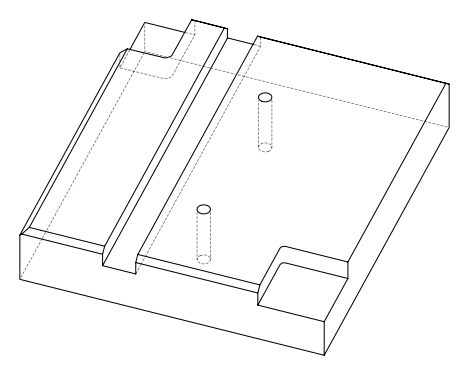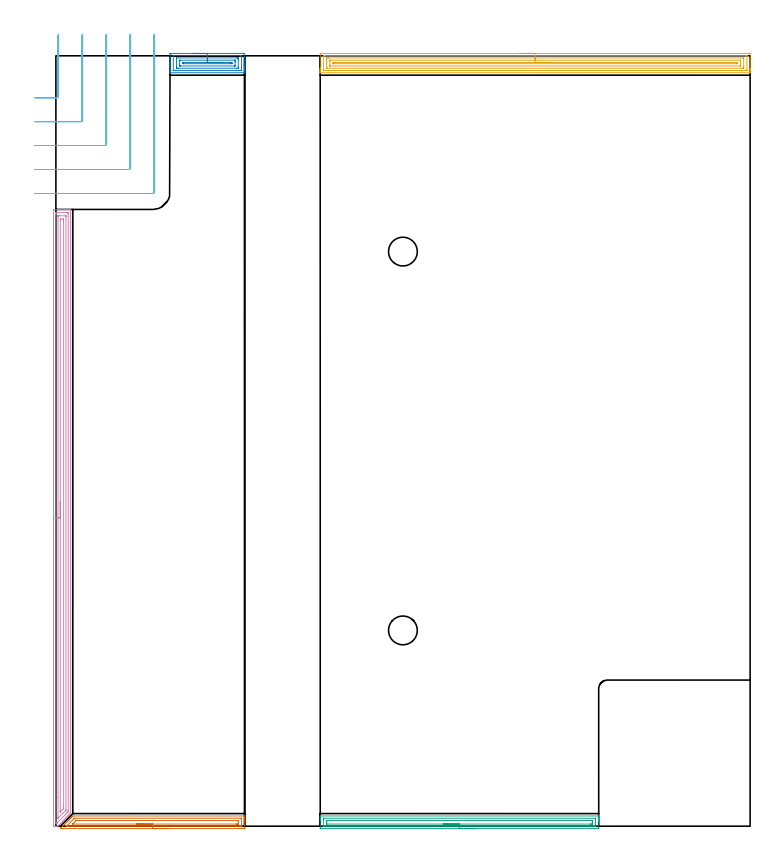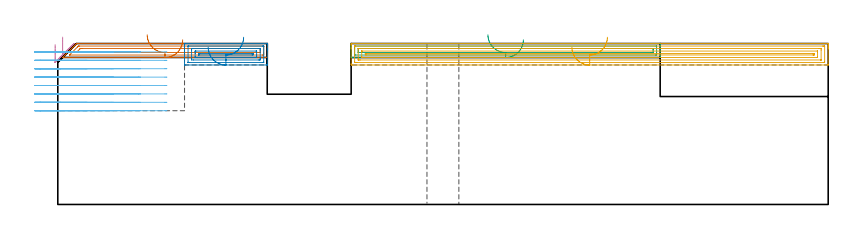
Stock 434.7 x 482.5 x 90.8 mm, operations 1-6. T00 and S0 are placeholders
(PLAN: 14 operations, 8 tool changes, 88.2 min)
(1 AREA_MILL | FG_CHAMFER_SURFACE | UGT0205_001 | 2.9 min | 3832 mm3)
(2 AREA_MILL_1 | FG_CHAMFER_SURFACE_1 | UGT0205_001 | 2.07 min | 4381 mm3)
(3 AREA_MILL_2 | FG_CHAMFER_SURFACE_2 | UGT0205_001 | 4.4 min | 5748 mm3)
(4 AREA_MILL_3 | FG_CHAMFER_SURFACE_3 | UGT0205_001 | 12.51 min | 21789 mm3)
(5 AREA_MILL_4 | FG_CHAMFER_SURFACE_4 | UGT0205_001 | 10.97 min | 20191 mm3)
(6 MILL_CORNER_NOTCH_RECTANGULAR | CORNER_NOTCH_RECTANGULAR | UGT0201_094 | Follow Part, ap 5, ae 75% | 10.12 min | 258895 mm3)
(7 MILL_CORNER_NOTCH_RECTANGULAR_1 | CORNER_NOTCH_RECTANGULAR_1 | NXT0201_013 | Follow Part, ap 2.5, ae 75% | 35.77 min | 259021 mm3)
(8 MILL_RECTANGULAR_SLOT | SLOT_RECTANGULAR | UGT0201_009 | Follow Part, ap 11.25, ae 75% | 7.74 min | 651519 mm3)
(9 SPOT_DRILL | STEP1HOLE | NXT0321_9005460120000 | 0.05 min | 150 mm3)
(10 SPOT_DRILL_1 | STEP1HOLE_1 | NXT0321_9005460120000 | 0.05 min | 151 mm3)
(11 DRILL_THROUGH_HOLE_INTO_CENTER | STEP1HOLE | NXT0301_065 | 0.39 min | 6181 mm3)
(12 DRILL_TO_ENLARGE_THROUGH_HOLE | STEP1HOLE | UGT0301_046 | 0.4 min | 16803 mm3)
(13 DRILL_THROUGH_HOLE_INTO_CENTER_1 | STEP1HOLE_1 | NXT0301_065 | 0.39 min | 6031 mm3)
(14 DRILL_TO_ENLARGE_THROUGH_HOLE_1 | STEP1HOLE_1 | UGT0301_046 | 0.4 min | 16817 mm3)
(TOOL UGT0205_001 | Chamfer Mill 20 x 3 x 45 deg. | D20 FL50 Z2)
(TOOL UGT0201_094 | End mill 20 mm | D20 FL38 Z4)
(TOOL NXT0201_013 | ENDMILL 10mm | D10 FL30 Z4)
(TOOL UGT0201_009 | End Mill 45 mm | D45 FL63 Z6)
(TOOL NXT0321_9005460120000 | NC Spot Drill, 142deg, 12mm, Carbide, Uncoated | D12 PA142 FL30 Z2)
(TOOL NXT0301_065 | Carbide Drill 9.4mm [860.1-0940-075A1-MM 2214] | D9.4 PA140 FL98 Z2)
(TOOL UGT0301_046 | Twist Drill 18 mm | D18 PA118 FL130 Z2)
(OP 1 AREA_MILL)
G17 G21 G94 G90
T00 M6
G54
G17 G0 G90 X70.45 Y-1.5 S1061 M3
G43 Z100.8 H0
Z92.9
G94 G1 X70.412 Z92.028 F250.
X70.298 Z91.163
X70.109 Z90.312
X69.847 Z89.48
X69.513 Z88.674
X69.11 Z87.9
X68.641 Z87.164
X68.11 Z86.472
X67.521 Z85.829
X66.878 Z85.239
X66.186 Z84.708
X65.45 Z84.24
X64.676 Z83.837
X63.87 Z83.503
X63.038 Z83.241
X62.186 Z83.052
X61.322 Z82.938
X60.45 Z82.9
X2.864
X2.719 Y-1.493 Z82.906
X2.864 Y-1.338 Z83.061
X3.31 Y-0.888 Z83.509
X4.01 Y-0.19 Z84.21
X4.596 Y0.397 Z84.795
X4.89 Y0.69 Z85.09
X5.542 Y1.343 Z85.742
X6.435 Y2.236 Z86.635
X7.328 Y3.128 Z87.528
X8.116 Y3.917 Z88.314
X8.221 Y4.023 Z88.419
X8.553 Y4.353 Z88.753
X8.772 Y4.572 Z88.971
X8.996 Y4.796 Z89.195
X9.114 Y4.915 Z89.312
X9.289 Y5.09 Z89.488
X9.56 Y5.361 Z89.759
X9.727 Y5.53 Z89.924
X9.893 Y5.694 Z90.091
X10.006 Y5.807 Z90.205
X10.167 Y5.97 Z90.365
X10.324 Y6.126 Z90.523
X10.453 Y6.253 Z90.651
X10.595 Y6.396 Z90.79
X11.346 Y6.4 Z90.8
X118.036
X118.19 Y6.394 Z90.793
X118.2 Y6.084 Z90.483
Y5.736 Z90.136
Y5.09 Z89.485
Y3.887 Z88.283
Y3.33 Z87.724
Y-0.791 Z83.605
X118.197 Y-1.07 Z83.327
X118.19 Y-1.492 Z82.906
X118.022 Y-1.496 Z82.902
X117.59 Y-1.5 Z82.9
X60.45
Y-0.086 Z84.314
X6.882 Y-0.085 Z84.315
X6.774 Y-0.084 Z84.316
X6.627 Y-0.079 Z84.321
X6.585 Y-0.075 Z84.325
X6.593 Y-0.064 Z84.336
X6.67 Y0.019 Z84.419
X6.753 Y0.103 Z84.503
X6.882 Y0.232 Z84.632
X11.101 Y4.451 Z88.851
X11.346 Y4.694 Z89.094
X11.55 Y4.888 Z89.288
X11.653 Y4.979 Z89.379
X11.845 Y4.982 Z89.382
X12.238 Y4.985 Z89.385
X115.91
X116.167 Y4.98 Z89.38
X116.19 Y4.978 Z89.378
X116.195 Y4.959 Z89.359
X116.198 Y4.928 Z89.328
X116.2 Y4.898 Z89.298
Y4.7 Z89.1
Y1.18 Z85.58
X116.199 Y0.69 Z85.09
X116.197 Y0.303 Z84.703
X116.188 Y-0.079 Z84.321
X115.804 Y-0.084 Z84.316
X115.698 Y-0.085 Z84.315
X60.45 Y-0.086 Z84.314
Y1.328 Z85.728
X10.698 Y1.329 Z85.729
X10.47 Y1.331 Z85.731
X10.453 Y1.333 Z85.733
X10.447 Y1.336 Z85.736
X10.448 Y1.343 Z85.743
X10.453 Y1.353 Z85.753
X12.335 Y3.235 Z87.635
X12.432 Y3.33 Z87.73
X12.666 Y3.555 Z87.955
X12.893 Y3.565 Z87.965
X13.131 Y3.568 Z87.968
X13.779 Y3.571 Z87.971
X14.024
X113.774
X114.018 Y3.57 Z87.97
X114.1 Y3.568 Z87.968
X114.163 Y3.565 Z87.965
X114.19 Y3.555 Z87.955
X114.193 Y3.509 Z87.909
X114.197 Y3.33 Z87.73
X114.2 Y3.151 Z87.551
X114.198 Y1.57 Z85.97
X114.196 Y1.395 Z85.795
X114.19 Y1.338 Z85.738
X114.14 Y1.335 Z85.735
X114.018 Y1.332 Z85.732
X113.37 Y1.329 Z85.729
X113.126 Y1.328 Z85.728
X60.45
X59.578 Z85.766
X58.713 Z85.88
X57.862 Z86.069
X57.03 Z86.331
X56.224 Z86.665
X55.45 Z87.068
X54.714 Z87.537
X54.022 Z88.068
X53.379 Z88.657
X52.79 Z89.301
X52.258 Z89.993
X51.79 Z90.728
X51.387 Z91.502
X51.053 Z92.308
X50.791 Z93.14
X50.602 Z93.992
X50.488 Z94.857
X50.45 Z95.728
G0 Z100.8
M5
M2
(OP 2 AREA_MILL_1)
G17 G21 G94 G90
T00 M6
G54
G17 G0 G90 X84.85 Y483.9 S1061 M3
G43 Z100.8 H0
Z88.7
G94 G1 X84.888 Z87.828 F250.
X85.002 Z86.963
X85.191 Z86.112
X85.453 Z85.28
X85.787 Z84.474
X86.19 Z83.7
X86.658 Z82.964
X87.19 Z82.272
X87.779 Z81.629
X88.422 Z81.04
X89.114 Z80.508
X89.85 Z80.04
X90.624 Z79.637
X91.43 Z79.303
X92.262 Z79.041
X93.114 Z78.852
X93.978 Z78.738
X94.85 Z78.7
X117.599
X118.128 Y483.894 Z78.704
X118.19 Y483.892 Z78.706
X118.2 Y483.824 Z78.774
Y475.662 Z86.932
Y475.091 Z87.506
Y474.787 Z87.809
Y473.037 Z89.557
Y472.051 Z90.548
X118.197 Y471.923 Z90.669
X118.19 Y471.802 Z90.788
X118.045 Y471.8 Z90.8
X71.655
X71.51 Y471.802 Z90.788
X71.503 Y471.923 Z90.669
X71.5 Y472.051 Z90.548
Y472.43 Z90.169
Y473.037 Z89.557
Y475.091 Z87.506
Y475.662 Z86.932
Y476.252 Z86.344
Y483.538 Z79.059
X71.504 Y483.828 Z78.77
X71.51 Y483.892 Z78.705
X71.577 Y483.899 Z78.699
X72.101 Y483.9 Z78.7
X94.85
Y482.486 Z80.114
X115.815
X115.997 Y482.485 Z80.115
X116.156 Y482.481 Z80.119
X116.188 Y482.479 Z80.121
X116.194 Y482.458 Z80.142
X116.197 Y482.432 Z80.168
X116.2 Y482.285 Z80.315
X116.199 Y473.409 Z89.191
X116.196 Y473.308 Z89.292
X116.19 Y473.242 Z89.358
X116.184 Y473.22 Z89.38
X116.169 Y473.219 Z89.381
X115.815 Y473.215 Z89.385
X115.634 Y473.214 Z89.386
X73.885
X73.703 Y473.215 Z89.385
X73.544 Y473.219 Z89.381
X73.512 Y473.221 Z89.379
X73.506 Y473.242 Z89.358
X73.503 Y473.268 Z89.332
X73.5 Y473.415 Z89.185
X73.501 Y482.291 Z80.309
X73.504 Y482.392 Z80.208
X73.51 Y482.458 Z80.142
X73.516 Y482.48 Z80.12
X73.531 Y482.481 Z80.119
X73.885 Y482.485 Z80.115
X74.066 Y482.486 Z80.114
X94.85
Y481.072 Z81.528
X113.139 Y481.071 Z81.529
X113.87 Y481.07 Z81.53
X114.031 Y481.068 Z81.532
X114.183 Y481.065 Z81.535
X114.191 Y480.913 Z81.687
X114.197 Y480.749 Z81.851
X114.2 Y480.038 Z82.562
Y479.872 Z82.728
X114.199 Y475.497 Z87.103
X114.19 Y474.787 Z87.813
X114.185 Y474.635 Z87.965
X113.139 Y474.629 Z87.971
X76.561
X75.83 Y474.63 Z87.97
X75.669 Y474.632 Z87.968
X75.517 Y474.635 Z87.965
X75.509 Y474.787 Z87.813
X75.503 Y474.951 Z87.649
X75.5 Y475.662 Z86.938
Y475.828 Z86.772
X75.501 Y480.203 Z82.397
X75.51 Y480.913 Z81.687
X75.515 Y481.065 Z81.535
X76.561 Y481.071 Z81.529
X94.85 Y481.072 Z81.528
Y479.657 Z82.943
X111.742
X112.073 Y479.656 Z82.944
X112.131 Y479.654 Z82.946
X112.185 Y479.651 Z82.949
X112.19 Y479.572 Z83.028
X112.2 Y479.208 Z83.392
Y479.163 Z83.437
Y478.333 Z84.267
Y476.537 Z86.063
X112.197 Y476.123 Z86.477
X112.194 Y476.071 Z86.529
X112.19 Y476.051 Z86.549
X112.16 Y476.049 Z86.551
X112.027 Y476.045 Z86.555
X111.858 Y476.043 Z86.557
X77.958
X77.627 Y476.044 Z86.556
X77.569 Y476.046 Z86.554
X77.515 Y476.049 Z86.551
X77.51 Y476.128 Z86.472
X77.5 Y476.492 Z86.108
Y476.537 Z86.063
Y477.367 Z85.233
Y479.163 Z83.437
X77.503 Y479.577 Z83.023
X77.506 Y479.629 Z82.971
X77.509 Y479.649 Z82.951
X77.54 Y479.651 Z82.949
X77.673 Y479.655 Z82.945
X77.842 Y479.657 Z82.943
X94.85
Y478.243 Z84.357
X109.616
X110.001 Y478.239 Z84.361
X110.185 Y478.236 Z84.364
X110.19 Y478.131 Z84.469
X110.199 Y477.671 Z84.929
Y477.541 Z85.059
X110.197 Y477.497 Z85.103
X110.192 Y477.471 Z85.129
X110.188 Y477.464 Z85.136
X110.17 Y477.462 Z85.138
X109.971 Y477.459 Z85.141
X109.57 Y477.457 Z85.143
X109.525
X80.084
X79.699 Y477.461 Z85.139
X79.515 Y477.464 Z85.136
X79.51 Y477.569 Z85.031
X79.503 Y478.028 Z84.572
X79.508 Y478.223 Z84.377
X79.511 Y478.238 Z84.362
X79.515 Y478.239 Z84.361
X79.539 Y478.242 Z84.358
X79.59 Y478.243 Z84.357
X79.693
X94.85
X95.722 Z84.395
X96.586 Z84.509
X97.438 Z84.698
X98.27 Z84.96
X99.076 Z85.294
X99.85 Z85.697
X100.586 Z86.165
X101.278 Z86.696
X101.921 Z87.286
X102.51 Z87.929
X103.042 Z88.621
X103.51 Z89.357
X103.913 Z90.131
X104.247 Z90.937
X104.509 Z91.769
X104.698 Z92.62
X104.812 Z93.485
X104.85 Z94.357
G0 Z100.8
M5
M2
(OP 3 AREA_MILL_2)
G17 G21 G94 G90
T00 M6
G54
G17 G0 G90 X262.7 Y-1.5 S1061 M3
G43 Z100.8 H0
Z92.9
G94 G1 X262.662 Z92.028 F250.
X262.548 Z91.163
X262.359 Z90.312
X262.097 Z89.48
X261.763 Z88.674
X261.36 Z87.9
X260.892 Z87.164
X260.36 Z86.472
X259.771 Z85.829
X259.128 Z85.239
X258.436 Z84.708
X257.7 Z84.24
X256.926 Z83.837
X256.12 Z83.503
X255.288 Z83.241
X254.436 Z83.052
X253.572 Z82.938
X252.7 Z82.9
X166.109
X165.676 Y-1.496 Z82.902
X165.51 Y-1.492 Z82.906
X165.5 Y-1.07 Z83.327
Y3.33 Z87.724
Y3.89 Z88.286
Y4.21 Z88.606
Y4.77 Z89.166
Y5.09 Z89.485
Y6.088 Z90.487
X165.51 Y6.394 Z90.793
X165.662 Y6.4 Z90.8
X339.738
X339.89 Y6.394 Z90.793
X339.9 Y6.087 Z90.486
Y5.73 Z90.13
Y5.09 Z89.485
Y3.89 Z88.286
Y3.33 Z87.724
Y-0.79 Z83.607
X339.897 Y-1.07 Z83.327
X339.89 Y-1.492 Z82.906
X339.724 Y-1.496 Z82.902
X339.291 Y-1.5 Z82.9
X252.7
Y-0.086 Z84.314
X167.788 Y-0.085 Z84.315
X167.532 Y-0.08 Z84.32
X167.51 Y-0.078 Z84.322
X167.505 Y-0.058 Z84.342
X167.501 Y-0.028 Z84.372
X167.5 Y0.001 Z84.401
Y0.199 Z84.599
Y3.718 Z88.118
X167.501 Y4.21 Z88.61
X167.503 Y4.596 Z88.996
X167.511 Y4.979 Z89.379
X167.894 Y4.984 Z89.384
X168. Y4.985 Z89.385
X337.612
X337.868 Y4.979 Z89.379
X337.89 Y4.978 Z89.378
X337.895 Y4.958 Z89.358
X337.899 Y4.928 Z89.328
X337.9 Y4.899 Z89.299
Y4.701 Z89.101
Y1.181 Z85.581
X337.899 Y0.69 Z85.09
X337.898 Y0.304 Z84.704
X337.889 Y-0.079 Z84.321
X337.506 Y-0.084 Z84.316
X337.4 Y-0.085 Z84.315
X252.7 Y-0.086 Z84.314
Y1.328 Z85.728
X169.68 Y1.329 Z85.729
X169.598
X169.533 Y1.332 Z85.732
X169.518 Y1.335 Z85.735
X169.51 Y1.345 Z85.745
X169.506 Y1.393 Z85.793
X169.501 Y1.57 Z85.97
X169.5 Y1.747 Z86.147
Y2.627 Z87.027
X169.502 Y3.33 Z87.73
X169.504 Y3.503 Z87.903
X169.51 Y3.56 Z87.96
X169.558 Y3.564 Z87.964
X169.68 Y3.567 Z87.967
X170.328 Y3.571 Z87.971
X170.572
X335.72
X335.802 Y3.57 Z87.97
X335.867 Y3.568 Z87.968
X335.882 Y3.565 Z87.965
X335.89 Y3.555 Z87.955
X335.894 Y3.507 Z87.907
X335.899 Y3.33 Z87.73
X335.9 Y3.153 Z87.553
Y2.273 Z86.673
X335.899 Y1.57 Z85.97
X335.896 Y1.397 Z85.797
X335.891 Y1.34 Z85.74
X335.842 Y1.335 Z85.735
X335.72 Y1.333 Z85.733
X335.073 Y1.329 Z85.729
X334.828 Y1.328 Z85.728
X252.7
X251.828 Z85.766
X250.964 Z85.88
X250.112 Z86.069
X249.28 Z86.331
X248.474 Z86.665
X247.7 Z87.068
X246.964 Z87.537
X246.272 Z88.068
X245.629 Z88.657
X245.04 Z89.301
X244.508 Z89.993
X244.04 Z90.728
X243.637 Z91.502
X243.303 Z92.308
X243.041 Z93.14
X242.852 Z93.992
X242.738 Z94.857
X242.7 Z95.728
G0 Z100.8
M5
M2
(OP 4 AREA_MILL_3)
G17 G21 G94 G90
T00 M6
G54
G17 G0 G90 X-1.5 Y183.1 S1061 M3
G43 Z100.8 H0
Z90.2
G94 G1 Y183.138 Z89.328 F250.
Y183.252 Z88.464
Y183.441 Z87.612
Y183.703 Z86.78
Y184.037 Z85.974
Y184.44 Z85.2
Y184.908 Z84.464
Y185.44 Z83.772
Y186.029 Z83.129
Y186.672 Z82.54
Y187.364 Z82.009
Y188.1 Z81.54
Y188.874 Z81.137
Y189.68 Z80.803
Y190.512 Z80.541
Y191.363 Z80.352
Y192.228 Z80.238
Y193.1 Z80.2
Y385.584
X-1.496 Y386.023 Z80.202
X-1.492 Y386.19 Z80.206
X-1.322 Y386.2 Z80.376
X6.004 Z87.698
X6.551 Z88.248
X6.885 Z88.581
X7.433 Z89.129
X7.767 Z89.462
X8.435 Z90.134
X8.758 Z90.457
X9.096 Y386.195 Z90.787
X9.097 Y386.192 Z90.788
X9.1 Y386.03 Z90.8
Y8.655
X9.102 Y7.901 Z90.797
X9.101 Y7.899
X8.777 Y7.576 Z90.475
X8.207 Y7.005 Z89.903
X8.069 Y6.868 Z89.767
X7.907 Y6.706 Z89.604
X7.767 Y6.565 Z89.462
X7.623 Y6.422 Z89.321
X7.472 Y6.271 Z89.169
X7.326 Y6.124 Z89.021
X7.176 Y5.975 Z88.874
X7.037 Y5.836 Z88.734
X6.885 Y5.683 Z88.58
X6.73 Y5.528 Z88.427
X6.602 Y5.401 Z88.299
X6.444 Y5.242 Z88.139
X6.283 Y5.082 Z87.981
X6.167 Y4.966 Z87.865
X6.004 Y4.801 Z87.698
X5.836 Y4.635 Z87.534
X5.122 Y3.921 Z86.82
X4.944 Y3.742 Z86.64
X4.372 Y3.172 Z86.072
X3.653 Y2.453 Z85.352
X2.772 Y1.571 Z84.471
X1.596 Y0.396 Z83.296
X1.367 Y0.169 Z83.067
X1.198 Y0.01 Z82.897
X1.156 Y0.007 Z82.855
X0.821 Y0. Z82.521
X0.502 Z82.201
X-0.167 Z81.528
X-1.382 Z80.315
X-1.491 Y0.003 Z80.205
X-1.5 Y0.398 Z80.2
Y193.1
X-0.086 Z81.614
Y382.904
X-0.084 Y383.714 Z81.616
X-0.083 Y383.798 Z81.617
X-0.072 Y384.19 Z81.628
X0.32 Y384.197 Z82.02
X0.715 Y384.199 Z82.415
X1.199 Y384.2 Z82.899
X6.885 Y384.199 Z88.585
X7.373 Y384.196 Z89.073
X7.586 Y384.19 Z89.286
X7.679 Y384.167 Z89.379
X7.684 Y383.881 Z89.384
X7.685 Y383.798 Z89.385
Y9.548
X7.681 Y9.142 Z89.381
X7.679 Y8.945 Z89.379
X7.582 Y8.842 Z89.282
X7.403 Y8.655 Z89.103
X7.143 Y8.393 Z88.843
X6.885 Y8.135 Z88.585
X0.932 Y2.182 Z82.632
X0.859 Y2.111 Z82.559
X0.799 Y2.056 Z82.499
X0.76 Y2.022 Z82.46
X0.715 Y2.01 Z82.415
X0.226 Y2.005 Z81.926
X0.014 Y2.01 Z81.714
X-0.079 Y2.033 Z81.621
X-0.084 Y2.319 Z81.616
X-0.085 Y2.402 Z81.615
X-0.086 Y193.1 Z81.614
X1.328 Z83.028
X1.329 Y382.011 Z83.029
X1.331 Y382.147 Z83.031
X1.333 Y382.179 Z83.033
X1.335 Y382.188 Z83.035
X1.349 Y382.192 Z83.049
X1.412 Y382.198 Z83.112
X1.596 Y382.199 Z83.296
X2.292 Y382.2 Z83.992
X5.818 Z87.518
X6.004 Y382.199 Z87.704
X6.19 Y382.195 Z87.89
X6.242 Y382.191 Z87.942
X6.265 Y382.188 Z87.965
X6.267 Y382.173 Z87.967
X6.27 Y382.102 Z87.97
X6.271 Y382.011 Z87.971
Y381.74
Y10.17
X6.269 Y10.079 Z87.969
X6.265 Y10.008 Z87.965
X6.261 Y9.972 Z87.961
X6.244 Y9.953 Z87.944
X6.004 Y9.704 Z87.704
X1.381 Y5.082 Z83.081
X1.36 Y5.065 Z83.06
X1.339 Y5.049 Z83.039
X1.334 Y5.082 Z83.034
X1.332 Y5.12 Z83.032
X1.329 Y5.352 Z83.029
X1.328 Y17.925 Z83.028
Y193.1
X2.743 Z84.443
Y379.332
X2.745 Y379.954 Z84.445
X2.749 Y380.164 Z84.449
X2.75 Y380.19 Z84.45
X2.771 Y380.193 Z84.471
X2.824 Y380.197 Z84.524
X2.931 Y380.199 Z84.631
X4.266 Y380.2 Z85.966
X4.672 Y380.19 Z86.372
X4.85 Y380.173 Z86.55
X4.852 Y380.071 Z86.552
X4.856 Y379.601 Z86.556
X4.857 Y379.332 Z86.557
Y378.707
Y12.227
X4.856 Y11.604 Z86.556
X4.854 Y11.334 Z86.554
X4.85 Y11.027 Z86.55
X4.704 Y10.865 Z86.404
X4.292 Y10.441 Z85.992
X4.266 Y10.415 Z85.966
X2.935 Y9.085 Z84.635
X2.864 Y9.015 Z84.564
X2.766 Y8.924 Z84.466
X2.752 Y8.912 Z84.452
X2.749 Y8.925 Z84.449
X2.746 Y8.98 Z84.446
X2.744 Y9.041 Z84.444
X2.743 Y9.279 Z84.443
Y9.548
Y193.1
Y193.972 Z84.481
Y194.836 Z84.595
Y195.688 Z84.783
Y196.52 Z85.046
Y197.326 Z85.38
Y198.1 Z85.782
Y198.836 Z86.251
Y199.528 Z86.782
Y200.171 Z87.372
Y200.76 Z88.015
Y201.291 Z88.707
Y201.76 Z89.443
Y202.163 Z90.217
Y202.497 Z91.022
Y202.759 Z91.855
Y202.948 Z92.706
Y203.062 Z93.571
Y203.1 Z94.443
G0 Z100.8
M5
M2
(OP 5 AREA_MILL_4)
G17 G21 G94 G90
T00 M6
G54
G17 G0 G90 X290.1 Y483.9 S1061 M3
G43 Z100.8 H0
Z88.7
G94 G1 X290.138 Z87.828 F250.
X290.252 Z86.963
X290.441 Z86.112
X290.703 Z85.28
X291.037 Z84.474
X291.44 Z83.7
X291.908 Z82.964
X292.44 Z82.272
X293.029 Z81.629
X293.672 Z81.04
X294.364 Z80.508
X295.1 Z80.04
X295.874 Z79.637
X296.68 Z79.303
X297.512 Z79.041
X298.364 Z78.852
X299.228 Z78.738
X300.1 Z78.7
X434.084
X434.613 Y483.895 Z78.703
X434.69 Y483.892 Z78.706
X434.7 Y483.809 Z78.788
Y474.787 Z87.807
Y474.245 Z88.352
Y473.912 Z88.684
Y473.369 Z89.227
Y473.037 Z89.558
Y472.372 Z90.227
Y472.075 Z90.525
X434.697 Y471.935 Z90.657
X434.69 Y471.802 Z90.788
X434.53 Y471.8 Z90.8
X165.67
X165.51 Y471.802 Z90.788
X165.503 Y471.935 Z90.657
X165.5 Y472.075 Z90.524
Y472.372 Z90.227
Y473.037 Z89.558
Y474.245 Z88.352
Y474.787 Z87.807
Y483.267 Z79.331
X165.504 Y483.538 Z79.059
X165.51 Y483.893 Z78.705
X165.75 Y483.897 Z78.702
X166.116 Y483.9 Z78.7
X300.1
Y482.486 Z80.114
X432.297 Y482.485 Z80.115
X432.48 Y482.484 Z80.116
X432.647 Y482.481 Z80.119
X432.683 Y482.479 Z80.121
X432.69 Y482.459 Z80.141
X432.694 Y482.43 Z80.17
X432.699 Y482.269 Z80.331
X432.7 Y473.518 Z89.082
X432.697 Y473.386 Z89.214
X432.693 Y473.281 Z89.319
X432.688 Y473.221 Z89.379
X432.653 Y473.22 Z89.38
X432.297 Y473.216 Z89.384
X432.116 Y473.215 Z89.385
X431.404 Y473.214 Z89.386
X167.903 Y473.215 Z89.385
X167.72 Y473.216 Z89.384
X167.553 Y473.22 Z89.38
X167.517 Y473.221 Z89.379
X167.51 Y473.241 Z89.359
X167.506 Y473.27 Z89.33
X167.501 Y473.431 Z89.169
X167.5 Y482.182 Z80.418
X167.503 Y482.314 Z80.286
X167.507 Y482.419 Z80.181
X167.512 Y482.479 Z80.121
X167.547 Y482.48 Z80.12
X167.903 Y482.484 Z80.116
X168.084 Y482.485 Z80.115
X168.796 Y482.486 Z80.114
X300.1
Y481.072 Z81.528
X430.349 Y481.071 Z81.529
X430.511 Y481.07 Z81.53
X430.672 Y481.066 Z81.534
X430.687 Y481.065 Z81.535
X430.691 Y481.055 Z81.545
X430.696 Y481.024 Z81.576
X430.699 Y480.975 Z81.625
X430.7 Y480.913 Z81.687
Y475.477 Z87.123
X430.698 Y474.787 Z87.813
X430.696 Y474.695 Z87.905
X430.691 Y474.649 Z87.951
X430.687 Y474.635 Z87.965
X430.668 Y474.633 Z87.967
X430.511 Y474.631 Z87.969
X429.78 Y474.629 Z87.971
X429.618 Y474.628 Z87.972
X169.851 Y474.629 Z87.971
X169.689 Y474.63 Z87.97
X169.528 Y474.634 Z87.966
X169.513 Y474.635 Z87.965
X169.509 Y474.645 Z87.955
X169.504 Y474.676 Z87.924
X169.501 Y474.726 Z87.874
X169.5 Y474.787 Z87.813
Y480.223 Z82.377
X169.502 Y480.913 Z81.687
X169.504 Y481.005 Z81.595
X169.509 Y481.051 Z81.549
X169.513 Y481.065 Z81.535
X169.532 Y481.067 Z81.533
X169.689 Y481.069 Z81.531
X170.42 Y481.071 Z81.529
X170.582 Y481.072 Z81.528
X300.1
Y479.657 Z82.943
X428.561
X428.617 Y479.656 Z82.944
X428.675 Y479.653 Z82.947
X428.689 Y479.651 Z82.949
X428.693 Y479.633 Z82.967
X428.696 Y479.584 Z83.016
X428.7 Y479.187 Z83.413
Y476.537 Z86.063
X428.697 Y476.112 Z86.488
X428.693 Y476.06 Z86.54
X428.69 Y476.051 Z86.549
X428.68 Y476.049 Z86.551
X428.639 Y476.045 Z86.555
X428.505 Y476.043 Z86.557
X171.639
X171.583 Y476.044 Z86.556
X171.525 Y476.047 Z86.553
X171.511 Y476.049 Z86.551
X171.507 Y476.067 Z86.533
X171.504 Y476.116 Z86.484
X171.5 Y476.513 Z86.087
Y479.163 Z83.437
X171.503 Y479.588 Z83.012
X171.507 Y479.641 Z82.959
X171.51 Y479.649 Z82.951
X171.52 Y479.651 Z82.949
X171.561 Y479.655 Z82.945
X171.695 Y479.657 Z82.943
X300.1
Y478.243 Z84.357
X426.09
X426.479 Y478.241 Z84.359
X426.672 Y478.238 Z84.362
X426.688 Y478.236 Z84.364
X426.692 Y478.222 Z84.378
X426.697 Y478.187 Z84.413
X426.699 Y478.137 Z84.463
Y477.646 Z84.954
X426.696 Y477.529 Z85.071
X426.692 Y477.484 Z85.116
X426.688 Y477.464 Z85.136
X426.646 Y477.462 Z85.138
X426.446 Y477.459 Z85.141
X426.045 Y477.457 Z85.143
X425.999
X174.11
X173.721 Y477.459 Z85.141
X173.528 Y477.463 Z85.137
X173.512 Y477.464 Z85.136
X173.508 Y477.478 Z85.122
X173.503 Y477.513 Z85.087
X173.502 Y477.563 Z85.037
X173.509 Y478.046 Z84.554
X173.522 Y478.236 Z84.364
X174.155 Y478.243 Z84.357
X300.1
X300.972 Z84.395
X301.836 Z84.509
X302.688 Z84.698
X303.52 Z84.96
X304.326 Z85.294
X305.1 Z85.697
X305.836 Z86.165
X306.528 Z86.696
X307.171 Z87.286
X307.76 Z87.929
X308.292 Z88.621
X308.76 Z89.357
X309.163 Z90.131
X309.497 Z90.937
X309.759 Z91.769
X309.948 Z92.62
X310.062 Z93.485
X310.1 Z94.357
G0 Z100.8
M5
M2
(OP 6 MILL_CORNER_NOTCH_RECTANGULAR)
G17 G21 G94 G90
T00 M6
G54
G17 G0 G90 X-13. Y456.2 S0 M3
G43 Z100.8 H0
Z86.062
G94 G1 X-10. F250.
X0.506 F500.
G3 X1.5 Y457.194 R1.
G1 Y492.4
Y495.4 F250.
G0 Z100.8
X-13. Y441.2
Z86.062
G1 X-10.
X15.506 F500.
G3 X16.5 Y442.194 R1.
G1 Y492.4
Y495.4 F250.
G0 Z100.8
X-13. Y426.2
Z86.062
G1 X-10.
X30.505 F500.
G3 X31.5 Y427.195 R1.
G1 Y492.4
Y495.4 F250.
G0 Z100.8
X-13. Y411.2
Z86.062
G1 X-10.
X45.505 F500.
G3 X46.5 Y412.195 R1.
G1 Y492.4
Y495.4 F250.
G0 Z100.8
X-13. Y396.2
Z86.062
G1 X-10.
X60.5 F500.
G3 X61.5 Y397.2 R1.
G1 Y492.4
Y495.4 F250.
G0 Z100.8
X-13. Y456.2
Z81.325
G1 X-10.
X0.506 F500.
G3 X1.5 Y457.194 R1.
G1 Y492.4
Y495.4 F250.
G0 Z100.8
X-13. Y441.2
Z81.325
G1 X-10.
X15.506 F500.
G3 X16.5 Y442.194 R1.
G1 Y492.4
Y495.4 F250.
G0 Z100.8
X-13. Y426.2
Z81.325
G1 X-10.
X30.505 F500.
G3 X31.5 Y427.195 R1.
G1 Y492.4
Y495.4 F250.
G0 Z100.8
X-13. Y411.2
Z81.325
G1 X-10.
X45.505 F500.
G3 X46.5 Y412.195 R1.
G1 Y492.4
Y495.4 F250.
G0 Z100.8
X-13. Y396.2
Z81.325
G1 X-10.
X60.5 F500.
G3 X61.5 Y397.2 R1.
G1 Y492.4
Y495.4 F250.
G0 Z100.8
X-13. Y456.2
Z76.587
G1 X-10.
X0.506 F500.
G3 X1.5 Y457.194 R1.
G1 Y492.4
Y495.4 F250.
G0 Z100.8
X-13. Y441.2
Z76.587
G1 X-10.
X15.506 F500.
G3 X16.5 Y442.194 R1.
G1 Y492.4
Y495.4 F250.
G0 Z100.8
X-13. Y426.2
Z76.587
G1 X-10.
X30.505 F500.
G3 X31.5 Y427.195 R1.
G1 Y492.4
Y495.4 F250.
G0 Z100.8
X-13. Y411.2
Z76.587
G1 X-10.
X45.505 F500.
G3 X46.5 Y412.195 R1.
G1 Y492.4
Y495.4 F250.
G0 Z100.8
X-13. Y396.2
Z76.587
G1 X-10.
X60.5 F500.
G3 X61.5 Y397.2 R1.
G1 Y492.4
Y495.4 F250.
G0 Z100.8
X-13. Y456.2
Z71.85
G1 X-10.
X0.506 F500.
G3 X1.5 Y457.194 R1.
G1 Y492.4
Y495.4 F250.
G0 Z100.8
X-13. Y441.2
Z71.85
G1 X-10.
X15.506 F500.
G3 X16.5 Y442.194 R1.
G1 Y492.4
Y495.4 F250.
G0 Z100.8
X-13. Y426.2
Z71.85
G1 X-10.
X30.505 F500.
G3 X31.5 Y427.195 R1.
G1 Y492.4
Y495.4 F250.
G0 Z100.8
X-13. Y411.2
Z71.85
G1 X-10.
X45.505 F500.
G3 X46.5 Y412.195 R1.
G1 Y492.4
Y495.4 F250.
G0 Z100.8
X-13. Y396.2
Z71.85
G1 X-10.
X60.5 F500.
G3 X61.5 Y397.2 R1.
G1 Y492.4
Y495.4 F250.
G0 Z100.8
X-13. Y456.2
Z67.112
G1 X-10.
X0.506 F500.
G3 X1.5 Y457.194 R1.
G1 Y492.4
Y495.4 F250.
G0 Z100.8
X-13. Y441.2
Z67.112
G1 X-10.
X15.506 F500.
G3 X16.5 Y442.194 R1.
G1 Y492.4
Y495.4 F250.
G0 Z100.8
X-13. Y426.2
Z67.112
G1 X-10.
X30.505 F500.
G3 X31.5 Y427.195 R1.
G1 Y492.4
Y495.4 F250.
G0 Z100.8
X-13. Y411.2
Z67.112
G1 X-10.
X45.505 F500.
G3 X46.5 Y412.195 R1.
G1 Y492.4
Y495.4 F250.
G0 Z100.8
X-13. Y396.2
Z67.112
G1 X-10.
X60.5 F500.
G3 X61.5 Y397.2 R1.
G1 Y492.4
Y495.4 F250.
G0 Z100.8
X-13. Y456.2
Z62.375
G1 X-10.
X0.506 F500.
G3 X1.5 Y457.194 R1.
G1 Y492.4
Y495.4 F250.
G0 Z100.8
X-13. Y441.2
Z62.375
G1 X-10.
X15.506 F500.
G3 X16.5 Y442.194 R1.
G1 Y492.4
Y495.4 F250.
G0 Z100.8
X-13. Y426.2
Z62.375
G1 X-10.
X30.505 F500.
G3 X31.5 Y427.195 R1.
G1 Y492.4
Y495.4 F250.
G0 Z100.8
X-13. Y411.2
Z62.375
G1 X-10.
X45.505 F500.
G3 X46.5 Y412.195 R1.
G1 Y492.4
Y495.4 F250.
G0 Z100.8
X-13. Y396.2
Z62.375
G1 X-10.
X60.5 F500.
G3 X61.5 Y397.2 R1.
G1 Y492.4
Y495.4 F250.
G0 Z100.8
X-13. Y456.2
Z57.637
G1 X-10.
X0.506 F500.
G3 X1.5 Y457.194 R1.
G1 Y492.4
Y495.4 F250.
G0 Z100.8
X-13. Y441.2
Z57.637
G1 X-10.
X15.506 F500.
G3 X16.5 Y442.194 R1.
G1 Y492.4
Y495.4 F250.
G0 Z100.8
X-13. Y426.2
Z57.637
G1 X-10.
X30.505 F500.
G3 X31.5 Y427.195 R1.
G1 Y492.4
Y495.4 F250.
G0 Z100.8
X-13. Y411.2
Z57.637
G1 X-10.
X45.505 F500.
G3 X46.5 Y412.195 R1.
G1 Y492.4
Y495.4 F250.
G0 Z100.8
X-13. Y396.2
Z57.637
G1 X-10.
X60.5 F500.
G3 X61.5 Y397.2 R1.
G1 Y492.4
Y495.4 F250.
G0 Z100.8
X-13. Y456.2
Z52.9
G1 X-10.
X0.506 F500.
G3 X1.5 Y457.194 R1.
G1 Y492.4
Y495.4 F250.
G0 Z100.8
X-13. Y441.2
Z52.9
G1 X-10.
X15.506 F500.
G3 X16.5 Y442.194 R1.
G1 Y492.4
Y495.4 F250.
G0 Z100.8
X-13. Y426.2
Z52.9
G1 X-10.
X30.505 F500.
G3 X31.5 Y427.195 R1.
G1 Y492.4
Y495.4 F250.
G0 Z100.8
X-13. Y411.2
Z52.9
G1 X-10.
X45.505 F500.
G3 X46.5 Y412.195 R1.
G1 Y492.4
Y495.4 F250.
G0 Z100.8
X-13. Y396.2
Z52.9
G1 X-10.
X60.5 F500.
G3 X61.5 Y397.2 R1.
G1 Y492.4
Y495.4 F250.
G0 Z100.8
M5
M2
